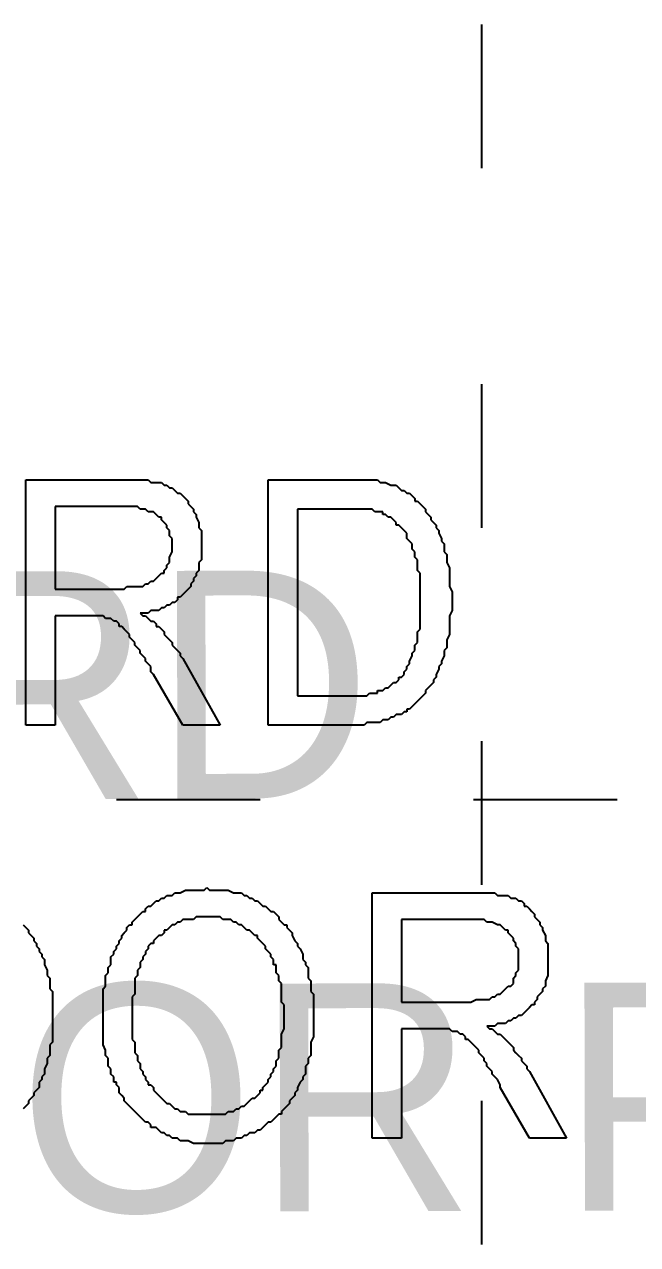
# Model space of a CAD drawing. Header units: millimetres. Extents: x 30 to 56197, y -4580 to 38782.
# Drawn here: x 28297 to 29651, y 5170 to 7865 of the extents above; entities that cross this region are included whole.
import ezdxf

# ---------------------------------------------------------------- set-up
doc = ezdxf.new("R2010")
doc.units = ezdxf.units.MM
doc.layers.add('A-ARCH-REF', color=8, linetype='CONTINUOUS')

msp = doc.modelspace()

# ---------------------------------------------------------------- linework, layer by layer
at = {"layer": 'A-ARCH-REF'}
for p, q in [((29305.9, 7865.4), (29305.9, 7547.6)), ((29305.9, 7071), (29305.9, 6753.3)), ((28299.7, 6317.8), (28299.7, 6859.2)), ((28299.7, 6859.2), (28511.6, 6859.2)), ((28511.6, 6859.2), (28523.3, 6859.2)), ((28523.3, 6859.2), (28529.2, 6859.2)), ((28529.2, 6859.2), (28541, 6859.2)), ((28541, 6859.2), (28546.9, 6859.2)), ((28546.9, 6859.2), (28552.7, 6859.2)), ((28552.7, 6859.2), (28564.5, 6859.2)), ((28564.5, 6859.2), (28570.4, 6859.2)), ((28570.4, 6859.2), (28576.3, 6853.3)), ((28576.3, 6853.3), (28582.2, 6853.3)), ((28582.2, 6853.3), (28588.1, 6853.3)), ((28588.1, 6853.3), (28593.9, 6853.3)), ((28593.9, 6853.3), (28599.8, 6853.3)), ((28599.8, 6853.3), (28605.7, 6847.4)), ((28605.7, 6847.4), (28611.6, 6847.4)), ((28611.6, 6847.4), (28617.5, 6841.5)), ((28835.2, 6317.8), (28835.2, 6859.2)), ((28835.2, 6859.2), (29000, 6859.2)), ((29000, 6859.2), (29011.7, 6859.2)), ((29011.7, 6859.2), (29017.6, 6859.2)), ((29017.6, 6859.2), (29029.4, 6859.2)), ((29029.4, 6859.2), (29035.3, 6859.2)), ((29035.3, 6859.2), (29041.1, 6859.2)), ((29041.1, 6859.2), (29052.9, 6859.2)), ((29052.9, 6859.2), (29058.8, 6859.2)), ((29058.8, 6859.2), (29064.7, 6859.2)), ((29064.7, 6859.2), (29070.6, 6859.2)), ((29070.6, 6859.2), (29076.5, 6859.2)), ((29076.5, 6859.2), (29082.3, 6853.3)), ((29082.3, 6853.3), (29088.2, 6853.3)), ((29088.2, 6853.3), (29094.1, 6853.3)), ((29094.1, 6853.3), (29105.9, 6847.4)), ((29105.9, 6847.4), (29111.8, 6847.4)), ((29111.8, 6847.4), (29117.6, 6847.4)), ((29117.6, 6847.4), (29123.5, 6841.5)), ((28617.5, 6841.5), (28623.4, 6841.5)), ((28623.4, 6841.5), (28629.2, 6835.6)), ((28629.2, 6835.6), (28635.1, 6829.7)), ((28635.1, 6829.7), (28641, 6829.7)), ((28641, 6829.7), (28646.9, 6823.9)), ((28646.9, 6823.9), (28652.8, 6818)), ((29123.5, 6841.5), (29129.4, 6835.6)), ((29129.4, 6835.6), (29135.3, 6835.6)), ((29135.3, 6835.6), (29141.2, 6829.7)), ((29141.2, 6829.7), (29147.1, 6829.7)), ((29147.1, 6829.7), (29152.9, 6823.9)), ((29152.9, 6823.9), (29158.8, 6818)), ((28517.4, 6800.3), (28364.4, 6800.3)), ((28364.4, 6800.3), (28364.4, 6617.9)), ((28523.3, 6800.3), (28517.4, 6800.3)), ((28529.2, 6800.3), (28523.3, 6800.3)), ((28541, 6800.3), (28529.2, 6800.3)), ((28546.9, 6800.3), (28541, 6800.3)), ((28552.7, 6794.4), (28546.9, 6800.3)), ((28558.6, 6794.4), (28552.7, 6794.4)), ((28564.5, 6794.4), (28558.6, 6794.4)), ((28570.4, 6788.6), (28564.5, 6794.4)), ((28652.8, 6818), (28658.7, 6812.1)), ((28658.7, 6812.1), (28658.7, 6806.2)), ((28658.7, 6806.2), (28664.5, 6800.3)), ((28664.5, 6800.3), (28670.4, 6794.4)), ((28670.4, 6794.4), (28670.4, 6788.6)), ((29000, 6794.4), (28899.9, 6794.4)), ((28899.9, 6794.4), (28899.9, 6382.5)), ((29005.8, 6794.4), (29000, 6794.4)), ((29017.6, 6794.4), (29005.8, 6794.4)), ((29023.5, 6794.4), (29017.6, 6794.4)), ((29029.4, 6794.4), (29023.5, 6794.4)), ((29041.1, 6794.4), (29029.4, 6794.4)), ((29047, 6794.4), (29041.1, 6794.4)), ((29052.9, 6794.4), (29047, 6794.4)), ((29058.8, 6794.4), (29052.9, 6794.4)), ((29064.7, 6794.4), (29058.8, 6794.4)), ((29070.6, 6788.6), (29064.7, 6794.4)), ((29158.8, 6818), (29158.8, 6812.1)), ((29158.8, 6812.1), (29164.7, 6812.1)), ((29164.7, 6812.1), (29170.6, 6806.2)), ((29170.6, 6806.2), (29176.5, 6800.3)), ((29176.5, 6800.3), (29182.4, 6794.4)), ((29182.4, 6794.4), (29182.4, 6788.6)), ((28576.3, 6788.6), (28570.4, 6788.6)), ((28582.2, 6788.6), (28576.3, 6788.6)), ((28588.1, 6782.7), (28582.2, 6788.6)), ((28593.9, 6776.8), (28588.1, 6782.7)), ((28599.8, 6776.8), (28593.9, 6776.8)), ((28599.8, 6770.9), (28599.8, 6776.8)), ((28605.7, 6765), (28599.8, 6770.9)), ((28611.6, 6759.1), (28605.7, 6765)), ((28670.4, 6788.6), (28676.3, 6782.7)), ((28676.3, 6782.7), (28676.3, 6776.8)), ((28676.3, 6776.8), (28682.2, 6765)), ((28682.2, 6765), (28682.2, 6759.1)), ((29076.5, 6788.6), (29070.6, 6788.6)), ((29082.3, 6788.6), (29076.5, 6788.6)), ((29088.2, 6788.6), (29082.3, 6788.6)), ((29088.2, 6782.7), (29088.2, 6788.6)), ((29094.1, 6782.7), (29088.2, 6782.7)), ((29100, 6776.8), (29094.1, 6782.7)), ((29105.9, 6776.8), (29100, 6776.8)), ((29111.8, 6770.9), (29105.9, 6776.8)), ((29117.6, 6765), (29111.8, 6770.9)), ((29117.6, 6759.1), (29117.6, 6765)), ((29182.4, 6788.6), (29188.3, 6782.7)), ((29188.3, 6782.7), (29194.1, 6776.8)), ((29194.1, 6776.8), (29194.1, 6770.9)), ((29194.1, 6770.9), (29200, 6765)), ((29200, 6765), (29205.9, 6759.1)), ((28611.6, 6753.3), (28611.6, 6759.1)), ((28617.5, 6747.4), (28611.6, 6753.3)), ((28617.5, 6741.5), (28617.5, 6747.4)), ((28617.5, 6735.6), (28617.5, 6741.5)), ((28682.2, 6759.1), (28682.2, 6753.3)), ((28682.2, 6753.3), (28688.1, 6747.4)), ((28688.1, 6747.4), (28688.1, 6741.5)), ((28688.1, 6741.5), (28688.1, 6729.7)), ((29123.5, 6759.1), (29117.6, 6759.1)), ((29129.4, 6753.3), (29123.5, 6759.1)), ((29135.3, 6747.4), (29129.4, 6753.3)), ((29141.2, 6741.5), (29135.3, 6747.4)), ((29141.2, 6729.7), (29141.2, 6741.5)), ((29205.9, 6759.1), (29205.9, 6753.3)), ((29205.9, 6753.3), (29211.8, 6747.4)), ((29211.8, 6747.4), (29211.8, 6741.5)), ((29211.8, 6741.5), (29217.7, 6729.7)), ((28623.4, 6729.7), (28617.5, 6735.6)), ((28623.4, 6717.9), (28623.4, 6729.7)), ((28623.4, 6712.1), (28623.4, 6717.9)), ((28623.4, 6706.2), (28623.4, 6712.1)), ((28688.1, 6729.7), (28688.1, 6723.8)), ((28688.1, 6723.8), (28688.1, 6717.9)), ((28688.1, 6717.9), (28688.1, 6712.1)), ((28688.1, 6712.1), (28688.1, 6706.2)), ((29147.1, 6723.8), (29141.2, 6729.7)), ((29152.9, 6717.9), (29147.1, 6723.8)), ((29152.9, 6712.1), (29152.9, 6717.9)), ((29152.9, 6706.2), (29152.9, 6712.1)), ((29217.7, 6729.7), (29217.7, 6723.8)), ((29217.7, 6723.8), (29223.6, 6717.9)), ((29223.6, 6717.9), (29223.6, 6712.1)), ((29223.6, 6712.1), (29223.6, 6700.3)), ((28617.5, 6688.5), (28623.4, 6700.3)), ((28617.5, 6682.6), (28617.5, 6688.5)), ((28623.4, 6700.3), (28623.4, 6706.2)), ((28688.1, 6706.2), (28688.1, 6694.4)), ((28688.1, 6694.4), (28688.1, 6688.5)), ((28688.1, 6688.5), (28688.1, 6682.6)), ((29158.8, 6700.3), (29152.9, 6706.2)), ((29158.8, 6694.4), (29158.8, 6700.3)), ((29158.8, 6688.5), (29158.8, 6694.4)), ((29164.7, 6682.6), (29158.8, 6688.5)), ((29223.6, 6700.3), (29229.4, 6694.4)), ((29229.4, 6694.4), (29229.4, 6688.5)), ((29229.4, 6688.5), (29229.4, 6682.6)), ((28605.7, 6659.1), (28611.6, 6665)), ((28605.7, 6653.2), (28605.7, 6659.1)), ((28611.6, 6670.9), (28617.5, 6676.8)), ((28611.6, 6665), (28611.6, 6670.9)), ((28617.5, 6676.8), (28617.5, 6682.6)), ((28682.2, 6659.1), (28676.3, 6653.2)), ((28688.1, 6682.6), (28682.2, 6676.8)), ((28682.2, 6676.8), (28682.2, 6665)), ((28682.2, 6665), (28682.2, 6659.1)), ((29164.7, 6676.8), (29164.7, 6682.6)), ((29164.7, 6670.9), (29164.7, 6676.8)), ((29164.7, 6659.1), (29164.7, 6670.9)), ((29170.6, 6653.2), (29164.7, 6659.1)), ((29229.4, 6682.6), (29229.4, 6676.8)), ((29229.4, 6676.8), (29235.3, 6665)), ((29235.3, 6665), (29235.3, 6659.1)), ((29235.3, 6659.1), (29235.3, 6653.2)), ((28570.4, 6629.7), (28576.3, 6635.6)), ((28576.3, 6635.6), (28582.2, 6635.6)), ((28582.2, 6635.6), (28588.1, 6641.4)), ((28588.1, 6641.4), (28593.9, 6647.3)), ((28593.9, 6647.3), (28599.8, 6653.2)), ((28599.8, 6653.2), (28605.7, 6653.2)), ((28670.4, 6635.6), (28664.5, 6629.7)), ((28676.3, 6647.3), (28670.4, 6641.4)), ((28670.4, 6641.4), (28670.4, 6635.6)), ((28676.3, 6653.2), (28676.3, 6647.3)), ((29170.6, 6647.3), (29170.6, 6653.2)), ((29170.6, 6635.6), (29170.6, 6647.3)), ((29170.6, 6629.7), (29170.6, 6635.6)), ((29235.3, 6653.2), (29235.3, 6647.3)), ((29235.3, 6647.3), (29235.3, 6635.6)), ((29235.3, 6635.6), (29235.3, 6629.7)), ((28364.4, 6617.9), (28499.8, 6617.9)), ((28499.8, 6617.9), (28511.6, 6617.9)), ((28511.6, 6617.9), (28517.4, 6617.9)), ((28517.4, 6617.9), (28523.3, 6623.8)), ((28523.3, 6623.8), (28535.1, 6623.8)), ((28535.1, 6623.8), (28541, 6623.8)), ((28541, 6623.8), (28546.9, 6623.8)), ((28546.9, 6623.8), (28552.7, 6623.8)), ((28552.7, 6623.8), (28558.6, 6623.8)), ((28558.6, 6623.8), (28564.5, 6629.7)), ((28564.5, 6629.7), (28570.4, 6629.7)), ((28646.9, 6606.1), (28641, 6600.3)), ((28652.8, 6612), (28646.9, 6606.1)), ((28658.7, 6617.9), (28652.8, 6612)), ((28664.5, 6623.8), (28658.7, 6617.9)), ((28664.5, 6629.7), (28664.5, 6623.8)), ((29170.6, 6623.8), (29170.6, 6629.7)), ((29170.6, 6612), (29170.6, 6623.8)), ((29170.6, 6606.1), (29170.6, 6612)), ((29170.6, 6594.4), (29170.6, 6606.1)), ((29235.3, 6629.7), (29235.3, 6623.8)), ((29235.3, 6623.8), (29241.2, 6612)), ((29241.2, 6612), (29241.2, 6606.1)), ((29241.2, 6606.1), (29241.2, 6600.3)), ((28599.8, 6576.7), (28593.9, 6570.8)), ((28605.7, 6576.7), (28599.8, 6576.7)), ((28611.6, 6582.6), (28605.7, 6576.7)), ((28617.5, 6582.6), (28611.6, 6582.6)), ((28623.4, 6588.5), (28617.5, 6582.6)), ((28629.2, 6588.5), (28623.4, 6588.5)), ((28635.1, 6594.4), (28629.2, 6588.5)), ((28641, 6600.3), (28635.1, 6600.3)), ((28635.1, 6600.3), (28635.1, 6594.4)), ((29170.6, 6582.6), (29170.6, 6594.4)), ((29170.6, 6576.7), (29170.6, 6582.6)), ((29170.6, 6570.8), (29170.6, 6576.7)), ((29241.2, 6600.3), (29241.2, 6594.4)), ((29241.2, 6594.4), (29241.2, 6582.6)), ((29241.2, 6582.6), (29241.2, 6576.7)), ((29241.2, 6576.7), (29241.2, 6570.8)), ((28440.9, 6559.1), (28364.4, 6559.1)), ((28364.4, 6559.1), (28364.4, 6317.8)), ((28452.7, 6559.1), (28440.9, 6559.1)), ((28458.6, 6559.1), (28452.7, 6559.1)), ((28464.5, 6559.1), (28458.6, 6559.1)), ((28470.4, 6559.1), (28464.5, 6559.1)), ((28476.2, 6553.2), (28470.4, 6559.1)), ((28482.1, 6553.2), (28476.2, 6553.2)), ((28488, 6553.2), (28482.1, 6553.2)), ((28493.9, 6547.3), (28488, 6553.2)), ((28564.5, 6565), (28552.7, 6565)), ((28552.7, 6565), (28558.6, 6559.1)), ((28558.6, 6559.1), (28564.5, 6559.1)), ((28570.4, 6565), (28564.5, 6565)), ((28564.5, 6559.1), (28570.4, 6553.2)), ((28576.3, 6570.8), (28570.4, 6565)), ((28570.4, 6553.2), (28576.3, 6547.3)), ((28582.2, 6570.8), (28576.3, 6570.8)), ((28593.9, 6570.8), (28582.2, 6570.8)), ((29170.6, 6559.1), (29170.6, 6570.8)), ((29170.6, 6553.2), (29170.6, 6559.1)), ((29170.6, 6547.3), (29170.6, 6553.2)), ((29241.2, 6570.8), (29235.3, 6559.1)), ((29235.3, 6559.1), (29235.3, 6553.2)), ((29235.3, 6553.2), (29235.3, 6547.3)), ((28499.8, 6547.3), (28493.9, 6547.3)), ((28505.7, 6541.4), (28499.8, 6547.3)), ((28505.7, 6535.5), (28505.7, 6541.4)), ((28511.6, 6535.5), (28505.7, 6535.5)), ((28517.4, 6529.6), (28511.6, 6535.5)), ((28523.3, 6523.8), (28517.4, 6529.6)), ((28529.2, 6517.9), (28523.3, 6523.8)), ((28576.3, 6547.3), (28582.2, 6547.3)), ((28582.2, 6547.3), (28588.1, 6541.4)), ((28588.1, 6541.4), (28588.1, 6535.5)), ((28588.1, 6535.5), (28593.9, 6535.5)), ((28593.9, 6535.5), (28599.8, 6529.6)), ((28599.8, 6529.6), (28605.7, 6523.8)), ((28605.7, 6523.8), (28605.7, 6517.9)), ((29164.7, 6523.8), (29170.6, 6529.6)), ((29164.7, 6517.9), (29164.7, 6523.8)), ((29170.6, 6535.5), (29170.6, 6547.3)), ((29170.6, 6529.6), (29170.6, 6535.5)), ((29235.3, 6547.3), (29235.3, 6535.5)), ((29235.3, 6535.5), (29235.3, 6529.6)), ((29235.3, 6529.6), (29235.3, 6523.8)), ((29235.3, 6523.8), (29235.3, 6517.9)), ((28529.2, 6512), (28529.2, 6517.9)), ((28535.1, 6506.1), (28529.2, 6512)), ((28541, 6500.2), (28535.1, 6506.1)), ((28541, 6494.3), (28541, 6500.2)), ((28605.7, 6517.9), (28611.6, 6512)), ((28611.6, 6512), (28617.5, 6506.1)), ((28617.5, 6506.1), (28623.4, 6500.2)), ((28623.4, 6500.2), (28623.4, 6494.3)), ((29158.8, 6494.3), (29164.7, 6500.2)), ((29164.7, 6512), (29164.7, 6517.9)), ((29164.7, 6500.2), (29164.7, 6512)), ((29235.3, 6517.9), (29229.4, 6506.1)), ((29229.4, 6506.1), (29229.4, 6500.2)), ((29229.4, 6500.2), (29229.4, 6494.3)), ((28546.9, 6488.5), (28541, 6494.3)), ((28552.7, 6482.6), (28546.9, 6488.5)), ((28552.7, 6476.7), (28552.7, 6482.6)), ((28558.6, 6470.8), (28552.7, 6476.7)), ((28564.5, 6464.9), (28558.6, 6470.8)), ((28623.4, 6494.3), (28629.2, 6488.5)), ((28629.2, 6488.5), (28635.1, 6482.6)), ((28635.1, 6482.6), (28641, 6476.7)), ((28641, 6476.7), (28641, 6470.8)), ((28641, 6470.8), (28646.9, 6464.9)), ((29147.1, 6459), (29152.9, 6470.8)), ((29152.9, 6476.7), (29158.8, 6482.6)), ((29152.9, 6470.8), (29152.9, 6476.7)), ((29158.8, 6488.5), (29158.8, 6494.3)), ((29158.8, 6482.6), (29158.8, 6488.5)), ((29223.6, 6470.8), (29217.7, 6459)), ((29229.4, 6488.5), (29223.6, 6482.6)), ((29223.6, 6482.6), (29223.6, 6476.7)), ((29223.6, 6476.7), (29223.6, 6470.8)), ((29229.4, 6494.3), (29229.4, 6488.5)), ((28564.5, 6459), (28564.5, 6464.9)), ((28570.4, 6453.2), (28564.5, 6459)), ((28576.3, 6447.3), (28570.4, 6453.2)), ((28576.3, 6435.5), (28576.3, 6447.3)), ((28646.9, 6464.9), (28729.3, 6317.8)), ((29135.3, 6435.5), (29141.2, 6441.4)), ((29141.2, 6447.3), (29147.1, 6453.2)), ((29141.2, 6441.4), (29141.2, 6447.3)), ((29147.1, 6453.2), (29147.1, 6459)), ((29211.8, 6441.4), (29205.9, 6429.6)), ((29217.7, 6453.2), (29211.8, 6447.3)), ((29211.8, 6447.3), (29211.8, 6441.4)), ((29217.7, 6459), (29217.7, 6453.2)), ((28582.2, 6429.6), (28576.3, 6435.5)), ((28646.9, 6317.8), (28582.2, 6429.6)), ((29117.6, 6412), (29123.5, 6417.8)), ((29123.5, 6417.8), (29123.5, 6423.7)), ((29123.5, 6423.7), (29129.4, 6423.7)), ((29129.4, 6423.7), (29135.3, 6429.6)), ((29135.3, 6429.6), (29135.3, 6435.5)), ((29205.9, 6423.7), (29200, 6417.8)), ((29200, 6417.8), (29200, 6412)), ((29205.9, 6429.6), (29205.9, 6423.7)), ((29052.9, 6382.5), (29058.8, 6388.4)), ((29058.8, 6388.4), (29064.7, 6388.4)), ((29064.7, 6388.4), (29070.6, 6388.4)), ((29070.6, 6388.4), (29076.5, 6388.4)), ((29076.5, 6388.4), (29076.5, 6394.3)), ((29076.5, 6394.3), (29082.3, 6394.3)), ((29082.3, 6394.3), (29088.2, 6394.3)), ((29088.2, 6394.3), (29094.1, 6400.2)), ((29094.1, 6400.2), (29100, 6400.2)), ((29100, 6400.2), (29105.9, 6406.1)), ((29105.9, 6406.1), (29111.8, 6412)), ((29111.8, 6412), (29117.6, 6412)), ((29182.4, 6388.4), (29176.5, 6382.5)), ((29188.3, 6400.2), (29182.4, 6394.3)), ((29182.4, 6394.3), (29182.4, 6388.4)), ((29194.1, 6406.1), (29188.3, 6400.2)), ((29200, 6412), (29194.1, 6406.1)), ((28899.9, 6382.5), (29005.8, 6382.5)), ((29005.8, 6382.5), (29011.7, 6382.5)), ((29011.7, 6382.5), (29023.5, 6382.5)), ((29023.5, 6382.5), (29029.4, 6382.5)), ((29029.4, 6382.5), (29035.3, 6382.5)), ((29035.3, 6382.5), (29041.1, 6382.5)), ((29041.1, 6382.5), (29052.9, 6382.5)), ((29158.8, 6364.9), (29152.9, 6359)), ((29164.7, 6370.8), (29158.8, 6364.9)), ((29170.6, 6376.7), (29164.7, 6370.8)), ((29176.5, 6382.5), (29170.6, 6376.7)), ((29105.9, 6335.5), (29100, 6329.6)), ((29111.8, 6335.5), (29105.9, 6335.5)), ((29117.6, 6341.3), (29111.8, 6335.5)), ((29129.4, 6341.3), (29117.6, 6341.3)), ((29135.3, 6347.2), (29129.4, 6341.3)), ((29141.2, 6347.2), (29135.3, 6347.2)), ((29147.1, 6353.1), (29141.2, 6353.1)), ((29141.2, 6353.1), (29141.2, 6347.2)), ((29152.9, 6359), (29147.1, 6353.1)), ((28364.4, 6317.8), (28299.7, 6317.8)), ((28729.3, 6317.8), (28646.9, 6317.8)), ((29011.7, 6317.8), (28835.2, 6317.8)), ((29017.6, 6317.8), (29011.7, 6317.8)), ((29023.5, 6317.8), (29017.6, 6317.8)), ((29029.4, 6317.8), (29023.5, 6317.8)), ((29041.1, 6317.8), (29029.4, 6317.8)), ((29047, 6317.8), (29041.1, 6317.8)), ((29052.9, 6323.7), (29047, 6317.8)), ((29058.8, 6323.7), (29052.9, 6323.7)), ((29064.7, 6323.7), (29058.8, 6323.7)), ((29070.6, 6323.7), (29064.7, 6323.7)), ((29076.5, 6323.7), (29070.6, 6323.7)), ((29082.3, 6323.7), (29076.5, 6323.7)), ((29088.2, 6329.6), (29082.3, 6323.7)), ((29094.1, 6329.6), (29088.2, 6329.6)), ((29100, 6329.6), (29094.1, 6329.6)), ((29305.9, 6282.5), (29305.9, 5964.8)), ((28499.8, 6153.1), (28817.5, 6153.1)), ((29288.3, 6153.1), (29606, 6153.1)), ((28694, 5953), (28699.9, 5958.9)), ((28699.9, 5958.9), (28705.7, 5953)), ((28582.2, 5923.6), (28588.1, 5929.4)), ((28588.1, 5929.4), (28593.9, 5929.4)), ((28593.9, 5929.4), (28599.8, 5935.3)), ((28599.8, 5935.3), (28605.7, 5935.3)), ((28605.7, 5935.3), (28611.6, 5941.2)), ((28611.6, 5941.2), (28617.5, 5941.2)), ((28617.5, 5941.2), (28623.4, 5941.2)), ((28623.4, 5941.2), (28629.2, 5947.1)), ((28629.2, 5947.1), (28635.1, 5947.1)), ((28635.1, 5947.1), (28641, 5947.1)), ((28641, 5947.1), (28652.8, 5953)), ((28652.8, 5953), (28658.7, 5953)), ((28658.7, 5953), (28664.5, 5953)), ((28664.5, 5953), (28670.4, 5953)), ((28670.4, 5953), (28676.3, 5953)), ((28676.3, 5953), (28682.2, 5953)), ((28682.2, 5953), (28694, 5953)), ((28705.7, 5953), (28717.5, 5953)), ((28717.5, 5953), (28723.4, 5953)), ((28723.4, 5953), (28729.3, 5953)), ((28729.3, 5953), (28735.2, 5953)), ((28735.2, 5953), (28741, 5953)), ((28741, 5953), (28746.9, 5953)), ((28746.9, 5953), (28758.7, 5947.1)), ((28758.7, 5947.1), (28764.6, 5947.1)), ((28764.6, 5947.1), (28770.5, 5947.1)), ((28770.5, 5947.1), (28776.3, 5947.1)), ((28776.3, 5947.1), (28782.2, 5941.2)), ((28782.2, 5941.2), (28788.1, 5941.2)), ((28788.1, 5941.2), (28794, 5935.3)), ((28794, 5935.3), (28799.9, 5935.3)), ((28799.9, 5935.3), (28805.8, 5929.4)), ((28805.8, 5929.4), (28811.7, 5929.4)), ((28811.7, 5929.4), (28817.5, 5923.6)), ((29064.7, 5405.7), (29064.7, 5947.1)), ((29064.7, 5947.1), (29282.4, 5947.1)), ((29282.4, 5947.1), (29288.3, 5947.1)), ((29288.3, 5947.1), (29300.1, 5947.1)), ((29300.1, 5947.1), (29305.9, 5947.1)), ((29305.9, 5947.1), (29311.8, 5947.1)), ((29311.8, 5947.1), (29317.7, 5947.1)), ((29317.7, 5947.1), (29329.5, 5947.1)), ((29329.5, 5947.1), (29335.4, 5947.1)), ((29335.4, 5947.1), (29341.2, 5941.2)), ((29341.2, 5941.2), (29347.1, 5941.2)), ((29347.1, 5941.2), (29353, 5941.2)), ((29353, 5941.2), (29358.9, 5941.2)), ((29358.9, 5941.2), (29364.8, 5941.2)), ((29364.8, 5941.2), (29370.7, 5935.3)), ((29370.7, 5935.3), (29376.6, 5935.3)), ((29376.6, 5935.3), (29382.4, 5935.3)), ((29382.4, 5935.3), (29388.3, 5929.4)), ((29388.3, 5929.4), (29394.2, 5929.4)), ((29394.2, 5929.4), (29400.1, 5923.6)), ((28552.7, 5900), (28558.6, 5905.9)), ((28558.6, 5905.9), (28564.5, 5905.9)), ((28564.5, 5911.8), (28570.4, 5917.7)), ((28564.5, 5905.9), (28564.5, 5911.8)), ((28570.4, 5917.7), (28576.3, 5917.7)), ((28576.3, 5917.7), (28582.2, 5923.6)), ((28817.5, 5923.6), (28823.4, 5917.7)), ((28823.4, 5917.7), (28829.3, 5917.7)), ((28829.3, 5917.7), (28835.2, 5911.8)), ((28835.2, 5911.8), (28841.1, 5905.9)), ((28841.1, 5905.9), (28847, 5905.9)), ((28847, 5905.9), (28852.8, 5900)), ((29400.1, 5923.6), (29400.1, 5917.7)), ((29400.1, 5917.7), (29406, 5917.7)), ((29406, 5917.7), (29411.9, 5911.8)), ((29411.9, 5911.8), (29417.7, 5905.9)), ((29417.7, 5905.9), (29423.6, 5900)), ((28293.8, 5876.5), (28299.7, 5870.6)), ((28523.3, 5870.6), (28529.2, 5876.5)), ((28529.2, 5876.5), (28535.1, 5876.5)), ((28535.1, 5882.4), (28541, 5888.3)), ((28535.1, 5876.5), (28535.1, 5882.4)), ((28541, 5888.3), (28546.9, 5894.1)), ((28546.9, 5894.1), (28552.7, 5900)), ((28623.4, 5876.5), (28617.5, 5870.6)), ((28629.2, 5876.5), (28623.4, 5876.5)), ((28635.1, 5882.4), (28629.2, 5876.5)), ((28641, 5882.4), (28635.1, 5882.4)), ((28646.9, 5888.3), (28641, 5882.4)), ((28652.8, 5888.3), (28646.9, 5888.3)), ((28664.5, 5888.3), (28652.8, 5888.3)), ((28670.4, 5888.3), (28664.5, 5888.3)), ((28676.3, 5894.1), (28670.4, 5888.3)), ((28682.2, 5894.1), (28676.3, 5894.1)), ((28688.1, 5894.1), (28682.2, 5894.1)), ((28694, 5894.1), (28688.1, 5894.1)), ((28699.9, 5894.1), (28694, 5894.1)), ((28705.7, 5894.1), (28699.9, 5894.1)), ((28711.6, 5894.1), (28705.7, 5894.1)), ((28723.4, 5894.1), (28711.6, 5894.1)), ((28729.3, 5894.1), (28723.4, 5894.1)), ((28735.2, 5888.3), (28729.3, 5894.1)), ((28741, 5888.3), (28735.2, 5888.3)), ((28746.9, 5888.3), (28741, 5888.3)), ((28752.8, 5888.3), (28746.9, 5888.3)), ((28758.7, 5882.4), (28752.8, 5888.3)), ((28764.6, 5882.4), (28758.7, 5882.4)), ((28770.5, 5876.5), (28764.6, 5882.4)), ((28776.3, 5876.5), (28770.5, 5876.5)), ((28782.2, 5870.6), (28776.3, 5876.5)), ((28852.8, 5900), (28858.7, 5894.1)), ((28858.7, 5894.1), (28858.7, 5888.3)), ((28858.7, 5888.3), (28864.6, 5882.4)), ((28864.6, 5882.4), (28870.5, 5876.5)), ((28870.5, 5876.5), (28876.4, 5876.5)), ((28876.4, 5876.5), (28876.4, 5870.6)), ((29282.4, 5888.3), (29129.4, 5888.3)), ((29129.4, 5888.3), (29129.4, 5705.8)), ((29288.3, 5888.3), (29282.4, 5888.3)), ((29300.1, 5888.3), (29288.3, 5888.3)), ((29305.9, 5888.3), (29300.1, 5888.3)), ((29311.8, 5888.3), (29305.9, 5888.3)), ((29317.7, 5882.4), (29311.8, 5888.3)), ((29323.6, 5882.4), (29317.7, 5882.4)), ((29329.5, 5882.4), (29323.6, 5882.4)), ((29341.2, 5876.5), (29329.5, 5882.4)), ((29347.1, 5876.5), (29341.2, 5876.5)), ((29353, 5870.6), (29347.1, 5876.5)), ((29423.6, 5900), (29423.6, 5894.1)), ((29423.6, 5894.1), (29429.5, 5888.3)), ((29429.5, 5888.3), (29435.4, 5882.4)), ((29435.4, 5882.4), (29435.4, 5876.5)), ((29435.4, 5876.5), (29441.3, 5870.6)), ((28299.7, 5870.6), (28305.6, 5864.7)), ((28305.6, 5864.7), (28305.6, 5858.8)), ((28305.6, 5858.8), (28311.5, 5853)), ((28311.5, 5853), (28317.4, 5847.1)), ((28511.6, 5853), (28517.4, 5858.8)), ((28511.6, 5847.1), (28511.6, 5853)), ((28517.4, 5858.8), (28523.3, 5864.7)), ((28523.3, 5864.7), (28523.3, 5870.6)), ((28593.9, 5853), (28588.1, 5847.1)), ((28599.8, 5853), (28593.9, 5853)), ((28605.7, 5858.8), (28599.8, 5853)), ((28611.6, 5864.7), (28605.7, 5864.7)), ((28605.7, 5864.7), (28605.7, 5858.8)), ((28617.5, 5870.6), (28611.6, 5864.7)), ((28788.1, 5864.7), (28782.2, 5870.6)), ((28794, 5864.7), (28788.1, 5864.7)), ((28799.9, 5858.8), (28794, 5864.7)), ((28805.8, 5853), (28799.9, 5858.8)), ((28811.7, 5853), (28805.8, 5853)), ((28811.7, 5847.1), (28811.7, 5853)), ((28876.4, 5870.6), (28882.3, 5864.7)), ((28882.3, 5864.7), (28888.2, 5858.8)), ((28888.2, 5858.8), (28888.2, 5853)), ((28888.2, 5853), (28894, 5841.2)), ((29358.9, 5864.7), (29353, 5870.6)), ((29364.8, 5864.7), (29358.9, 5864.7)), ((29364.8, 5858.8), (29364.8, 5864.7)), ((29370.7, 5852.9), (29364.8, 5858.8)), ((29376.6, 5847.1), (29370.7, 5852.9)), ((29441.3, 5870.6), (29441.3, 5864.7)), ((29441.3, 5864.7), (29447.2, 5852.9)), ((29447.2, 5852.9), (29447.2, 5847.1)), ((28317.4, 5847.1), (28317.4, 5841.2)), ((28317.4, 5841.2), (28323.3, 5835.3)), ((28323.3, 5835.3), (28323.3, 5829.4)), ((28323.3, 5829.4), (28329.1, 5823.5)), ((28329.1, 5823.5), (28329.1, 5817.6)), ((28493.9, 5817.6), (28499.8, 5823.5)), ((28499.8, 5829.4), (28505.7, 5835.3)), ((28499.8, 5823.5), (28499.8, 5829.4)), ((28505.7, 5841.2), (28511.6, 5847.1)), ((28505.7, 5835.3), (28505.7, 5841.2)), ((28570.4, 5823.5), (28564.5, 5817.6)), ((28576.3, 5835.3), (28570.4, 5829.4)), ((28570.4, 5829.4), (28570.4, 5823.5)), ((28582.2, 5835.3), (28576.3, 5835.3)), ((28588.1, 5847.1), (28582.2, 5841.2)), ((28582.2, 5841.2), (28582.2, 5835.3)), ((28817.5, 5841.2), (28811.7, 5847.1)), ((28823.4, 5835.3), (28817.5, 5841.2)), ((28829.3, 5829.4), (28823.4, 5835.3)), ((28829.3, 5823.5), (28829.3, 5829.4)), ((28835.2, 5817.6), (28829.3, 5823.5)), ((28894, 5841.2), (28899.9, 5835.3)), ((28899.9, 5835.3), (28899.9, 5829.4)), ((28899.9, 5829.4), (28905.8, 5823.5)), ((28905.8, 5823.5), (28911.7, 5811.8)), ((29376.6, 5841.2), (29376.6, 5847.1)), ((29382.4, 5835.3), (29376.6, 5841.2)), ((29382.4, 5829.4), (29382.4, 5835.3)), ((29388.3, 5823.5), (29382.4, 5829.4)), ((29388.3, 5817.6), (29388.3, 5823.5)), ((29447.2, 5847.1), (29447.2, 5841.2)), ((29447.2, 5841.2), (29453, 5835.3)), ((29453, 5835.3), (29453, 5829.4)), ((29453, 5829.4), (29453, 5817.6)), ((28329.1, 5817.6), (28335, 5811.8)), ((28335, 5811.8), (28335, 5805.9)), ((28335, 5805.9), (28340.9, 5800)), ((28340.9, 5800), (28340.9, 5794.1)), ((28488, 5805.9), (28493.9, 5811.8)), ((28488, 5800), (28488, 5805.9)), ((28488, 5788.2), (28488, 5800)), ((28493.9, 5811.8), (28493.9, 5817.6)), ((28558.6, 5800), (28552.7, 5794.1)), ((28564.5, 5811.8), (28558.6, 5805.9)), ((28558.6, 5805.9), (28558.6, 5800)), ((28564.5, 5817.6), (28564.5, 5811.8)), ((28841.1, 5811.8), (28835.2, 5817.6)), ((28841.1, 5805.9), (28841.1, 5811.8)), ((28847, 5800), (28841.1, 5805.9)), ((28847, 5788.2), (28847, 5800)), ((28911.7, 5811.8), (28911.7, 5805.9)), ((28911.7, 5805.9), (28911.7, 5800)), ((28911.7, 5800), (28917.6, 5794.1)), ((29388.3, 5805.9), (29388.3, 5817.6)), ((29388.3, 5800), (29388.3, 5805.9)), ((29388.3, 5794.1), (29388.3, 5800)), ((29453, 5817.6), (29453, 5811.8)), ((29453, 5811.8), (29453, 5805.9)), ((29453, 5805.9), (29453, 5800)), ((29453, 5800), (29453, 5794.1)), ((28340.9, 5794.1), (28340.9, 5788.2)), ((28340.9, 5788.2), (28346.8, 5776.5)), ((28346.8, 5776.5), (28346.8, 5770.6)), ((28346.8, 5770.6), (28346.8, 5764.7)), ((28476.2, 5764.7), (28482.1, 5770.6)), ((28482.1, 5782.3), (28488, 5788.2)), ((28482.1, 5776.5), (28482.1, 5782.3)), ((28482.1, 5770.6), (28482.1, 5776.5)), ((28552.7, 5782.3), (28546.9, 5776.5)), ((28546.9, 5776.5), (28546.9, 5770.6)), ((28546.9, 5770.6), (28546.9, 5764.7)), ((28552.7, 5794.1), (28552.7, 5788.2)), ((28552.7, 5788.2), (28552.7, 5782.3)), ((28852.8, 5788.2), (28847, 5788.2)), ((28852.8, 5776.5), (28852.8, 5788.2)), ((28852.8, 5770.6), (28852.8, 5776.5)), ((28858.7, 5764.7), (28852.8, 5770.6)), ((28917.6, 5794.1), (28917.6, 5788.2)), ((28917.6, 5788.2), (28923.5, 5782.3)), ((28923.5, 5782.3), (28923.5, 5776.5)), ((28923.5, 5776.5), (28923.5, 5764.7)), ((29382.4, 5770.6), (29388.3, 5776.5)), ((29382.4, 5764.7), (29382.4, 5770.6)), ((29388.3, 5788.2), (29388.3, 5794.1)), ((29388.3, 5776.5), (29388.3, 5788.2)), ((29453, 5794.1), (29453, 5782.3)), ((29453, 5782.3), (29453, 5776.5)), ((29453, 5776.5), (29453, 5770.6)), ((29453, 5770.6), (29453, 5764.7)), ((28346.8, 5764.7), (28352.7, 5758.8)), ((28352.7, 5758.8), (28352.7, 5752.9)), ((28352.7, 5752.9), (28352.7, 5741.1)), ((28352.7, 5741.1), (28352.7, 5735.3)), ((28470.4, 5735.3), (28476.2, 5741.1)), ((28476.2, 5752.9), (28476.2, 5764.7)), ((28476.2, 5747), (28476.2, 5752.9)), ((28476.2, 5741.1), (28476.2, 5747)), ((28546.9, 5764.7), (28541, 5758.8)), ((28541, 5758.8), (28541, 5747)), ((28541, 5747), (28541, 5741.1)), ((28541, 5741.1), (28541, 5735.3)), ((28858.7, 5758.8), (28858.7, 5764.7)), ((28858.7, 5752.9), (28858.7, 5758.8)), ((28864.6, 5747), (28858.7, 5752.9)), ((28864.6, 5735.3), (28864.6, 5747)), ((28923.5, 5764.7), (28923.5, 5758.8)), ((28923.5, 5758.8), (28929.3, 5752.9)), ((28929.3, 5752.9), (28929.3, 5747)), ((28929.3, 5747), (28929.3, 5735.3)), ((29358.9, 5735.3), (29364.8, 5741.1)), ((29364.8, 5741.1), (29370.7, 5741.1)), ((29370.7, 5741.1), (29376.6, 5747)), ((29376.6, 5758.8), (29382.4, 5764.7)), ((29376.6, 5752.9), (29376.6, 5758.8)), ((29376.6, 5747), (29376.6, 5752.9)), ((29447.2, 5741.1), (29441.3, 5735.3)), ((29453, 5764.7), (29447.2, 5752.9)), ((29447.2, 5752.9), (29447.2, 5747)), ((29447.2, 5747), (29447.2, 5741.1)), ((28352.7, 5735.3), (28358.6, 5729.4)), ((28358.6, 5729.4), (28358.6, 5723.5)), ((28358.6, 5723.5), (28358.6, 5711.7)), ((28470.4, 5723.5), (28470.4, 5735.3)), ((28470.4, 5717.6), (28470.4, 5723.5)), ((28470.4, 5711.7), (28470.4, 5717.6)), ((28541, 5723.5), (28535.1, 5717.6)), ((28535.1, 5717.6), (28535.1, 5705.8)), ((28541, 5735.3), (28541, 5723.5)), ((28864.6, 5729.4), (28864.6, 5735.3)), ((28864.6, 5723.5), (28864.6, 5729.4)), ((28864.6, 5717.6), (28864.6, 5723.5)), ((28864.6, 5705.8), (28864.6, 5717.6)), ((28929.3, 5735.3), (28929.3, 5729.4)), ((28929.3, 5729.4), (28935.2, 5723.5)), ((28935.2, 5723.5), (28935.2, 5717.6)), ((28935.2, 5717.6), (28935.2, 5705.8)), ((29323.6, 5711.7), (29329.5, 5717.6)), ((29329.5, 5717.6), (29335.4, 5717.6)), ((29335.4, 5717.6), (29341.2, 5723.5)), ((29341.2, 5723.5), (29347.1, 5723.5)), ((29347.1, 5723.5), (29353, 5729.4)), ((29353, 5729.4), (29358.9, 5735.3)), ((29435.4, 5723.5), (29429.5, 5717.6)), ((29429.5, 5717.6), (29429.5, 5711.7)), ((29441.3, 5729.4), (29435.4, 5723.5)), ((29441.3, 5735.3), (29441.3, 5729.4)), ((28358.6, 5711.7), (28358.6, 5705.8)), ((28358.6, 5705.8), (28358.6, 5700)), ((28358.6, 5700), (28358.6, 5688.2)), ((28358.6, 5688.2), (28358.6, 5682.3)), ((28470.4, 5700), (28470.4, 5711.7)), ((28470.4, 5694.1), (28470.4, 5700)), ((28470.4, 5682.3), (28470.4, 5694.1)), ((28535.1, 5705.8), (28535.1, 5700)), ((28535.1, 5700), (28535.1, 5688.2)), ((28535.1, 5688.2), (28535.1, 5682.3)), ((28870.5, 5700), (28864.6, 5705.8)), ((28870.5, 5694.1), (28870.5, 5700)), ((28870.5, 5682.3), (28870.5, 5694.1)), ((28935.2, 5705.8), (28935.2, 5700)), ((28935.2, 5700), (28935.2, 5694.1)), ((28935.2, 5694.1), (28935.2, 5682.3)), ((29129.4, 5705.8), (29270.6, 5705.8)), ((29270.6, 5705.8), (29276.5, 5705.8)), ((29276.5, 5705.8), (29282.4, 5705.8)), ((29282.4, 5705.8), (29294.2, 5711.7)), ((29294.2, 5711.7), (29300.1, 5711.7)), ((29300.1, 5711.7), (29305.9, 5711.7)), ((29305.9, 5711.7), (29311.8, 5711.7)), ((29311.8, 5711.7), (29317.7, 5711.7)), ((29317.7, 5711.7), (29323.6, 5711.7)), ((29406, 5688.2), (29400.1, 5682.3)), ((29411.9, 5694.1), (29406, 5688.2)), ((29417.7, 5700), (29411.9, 5694.1)), ((29423.6, 5700), (29417.7, 5700)), ((29429.5, 5711.7), (29423.6, 5705.8)), ((29423.6, 5705.8), (29423.6, 5700)), ((28358.6, 5682.3), (28358.6, 5676.4)), ((28358.6, 5676.4), (28358.6, 5670.5)), ((28358.6, 5670.5), (28358.6, 5664.7)), ((28358.6, 5664.7), (28358.6, 5658.8)), ((28470.4, 5676.4), (28470.4, 5682.3)), ((28470.4, 5664.7), (28470.4, 5676.4)), ((28470.4, 5652.9), (28470.4, 5664.7)), ((28535.1, 5682.3), (28535.1, 5670.5)), ((28535.1, 5670.5), (28535.1, 5664.7)), ((28535.1, 5664.7), (28535.1, 5658.8)), ((28870.5, 5676.4), (28870.5, 5682.3)), ((28870.5, 5670.5), (28870.5, 5676.4)), ((28870.5, 5658.8), (28870.5, 5670.5)), ((28935.2, 5682.3), (28935.2, 5676.4)), ((28935.2, 5676.4), (28935.2, 5664.7)), ((28935.2, 5664.7), (28935.2, 5658.8)), ((29364.8, 5664.7), (29358.9, 5658.8)), ((29370.7, 5664.7), (29364.8, 5664.7)), ((29376.6, 5670.5), (29370.7, 5664.7)), ((29382.4, 5670.5), (29376.6, 5670.5)), ((29388.3, 5676.4), (29382.4, 5670.5)), ((29394.2, 5676.4), (29388.3, 5676.4)), ((29400.1, 5682.3), (29394.2, 5676.4)), ((28358.6, 5658.8), (28358.6, 5647)), ((28358.6, 5647), (28358.6, 5641.1)), ((28358.6, 5641.1), (28358.6, 5635.2)), ((28358.6, 5635.2), (28358.6, 5629.3)), ((28470.4, 5647), (28470.4, 5652.9)), ((28470.4, 5641.1), (28470.4, 5647)), ((28470.4, 5629.3), (28470.4, 5641.1)), ((28535.1, 5658.8), (28535.1, 5647)), ((28535.1, 5647), (28535.1, 5641.1)), ((28535.1, 5641.1), (28535.1, 5635.2)), ((28535.1, 5635.2), (28535.1, 5623.5)), ((28864.6, 5635.2), (28870.5, 5647)), ((28864.6, 5629.3), (28864.6, 5635.2)), ((28870.5, 5652.9), (28870.5, 5658.8)), ((28870.5, 5647), (28870.5, 5652.9)), ((28935.2, 5658.8), (28935.2, 5652.9)), ((28935.2, 5652.9), (28935.2, 5641.1)), ((28935.2, 5641.1), (28935.2, 5635.2)), ((28935.2, 5635.2), (28935.2, 5629.3)), ((29205.9, 5647), (29129.4, 5647)), ((29129.4, 5647), (29129.4, 5405.7)), ((29217.7, 5647), (29205.9, 5647)), ((29223.6, 5647), (29217.7, 5647)), ((29229.4, 5647), (29223.6, 5647)), ((29235.3, 5647), (29229.4, 5647)), ((29241.2, 5641.1), (29235.3, 5647)), ((29247.1, 5641.1), (29241.2, 5641.1)), ((29253, 5641.1), (29247.1, 5641.1)), ((29258.9, 5635.2), (29253, 5641.1)), ((29264.8, 5635.2), (29258.9, 5635.2)), ((29270.6, 5629.3), (29264.8, 5635.2)), ((29329.5, 5652.9), (29317.7, 5652.9)), ((29317.7, 5652.9), (29323.6, 5647)), ((29323.6, 5647), (29329.5, 5647)), ((29335.4, 5652.9), (29329.5, 5652.9)), ((29329.5, 5647), (29335.4, 5641.1)), ((29341.2, 5658.8), (29335.4, 5652.9)), ((29335.4, 5641.1), (29341.2, 5635.2)), ((29353, 5658.8), (29341.2, 5658.8)), ((29341.2, 5635.2), (29347.1, 5635.2)), ((29347.1, 5635.2), (29353, 5629.3)), ((29358.9, 5658.8), (29353, 5658.8)), ((28358.6, 5617.6), (28352.7, 5611.7)), ((28352.7, 5611.7), (28352.7, 5605.8)), ((28352.7, 5605.8), (28352.7, 5594)), ((28358.6, 5629.3), (28358.6, 5617.6)), ((28470.4, 5623.5), (28470.4, 5629.3)), ((28470.4, 5617.6), (28470.4, 5623.5)), ((28470.4, 5611.7), (28470.4, 5617.6)), ((28476.2, 5599.9), (28470.4, 5611.7)), ((28535.1, 5623.5), (28541, 5617.6)), ((28541, 5617.6), (28541, 5611.7)), ((28541, 5611.7), (28541, 5599.9)), ((28858.7, 5599.9), (28864.6, 5605.8)), ((28864.6, 5617.6), (28864.6, 5629.3)), ((28864.6, 5611.7), (28864.6, 5617.6)), ((28864.6, 5605.8), (28864.6, 5611.7)), ((28935.2, 5629.3), (28929.3, 5617.6)), ((28929.3, 5617.6), (28929.3, 5611.7)), ((28929.3, 5611.7), (28929.3, 5605.8)), ((28929.3, 5605.8), (28929.3, 5599.9)), ((29270.6, 5623.5), (29270.6, 5629.3)), ((29276.5, 5623.5), (29270.6, 5623.5)), ((29282.4, 5617.6), (29276.5, 5623.5)), ((29288.3, 5611.7), (29282.4, 5617.6)), ((29294.2, 5605.8), (29288.3, 5611.7)), ((29300.1, 5599.9), (29294.2, 5605.8)), ((29353, 5629.3), (29358.9, 5623.5)), ((29358.9, 5623.5), (29364.8, 5617.6)), ((29364.8, 5617.6), (29370.7, 5611.7)), ((29370.7, 5611.7), (29376.6, 5605.8)), ((29376.6, 5605.8), (29376.6, 5599.9)), ((28352.7, 5588.2), (28346.8, 5582.3)), ((28346.8, 5582.3), (28346.8, 5576.4)), ((28352.7, 5594), (28352.7, 5588.2)), ((28476.2, 5594), (28476.2, 5599.9)), ((28476.2, 5588.2), (28476.2, 5594)), ((28482.1, 5582.3), (28476.2, 5588.2)), ((28482.1, 5576.4), (28482.1, 5582.3)), ((28541, 5599.9), (28541, 5594)), ((28541, 5594), (28546.9, 5588.2)), ((28546.9, 5588.2), (28546.9, 5582.3)), ((28546.9, 5582.3), (28546.9, 5576.4)), ((28852.8, 5576.4), (28858.7, 5582.3)), ((28858.7, 5588.2), (28858.7, 5599.9)), ((28858.7, 5582.3), (28858.7, 5588.2)), ((28929.3, 5588.2), (28923.5, 5582.3)), ((28923.5, 5582.3), (28923.5, 5576.4)), ((28929.3, 5599.9), (28929.3, 5588.2)), ((29300.1, 5594), (29300.1, 5599.9)), ((29305.9, 5588.2), (29300.1, 5594)), ((29311.8, 5582.3), (29305.9, 5588.2)), ((29311.8, 5576.4), (29311.8, 5582.3)), ((29376.6, 5599.9), (29382.4, 5594)), ((29382.4, 5594), (29388.3, 5588.2)), ((29388.3, 5588.2), (29394.2, 5582.3)), ((29394.2, 5582.3), (29394.2, 5576.4)), ((28346.8, 5570.5), (28340.9, 5558.7)), ((28340.9, 5558.7), (28340.9, 5552.8)), ((28340.9, 5552.8), (28340.9, 5547)), ((28346.8, 5576.4), (28346.8, 5570.5)), ((28482.1, 5564.6), (28482.1, 5576.4)), ((28488, 5558.7), (28482.1, 5564.6)), ((28488, 5552.8), (28488, 5558.7)), ((28488, 5547), (28488, 5552.8)), ((28546.9, 5576.4), (28552.7, 5570.5)), ((28552.7, 5570.5), (28552.7, 5558.7)), ((28552.7, 5558.7), (28558.6, 5552.8)), ((28558.6, 5552.8), (28558.6, 5547)), ((28841.1, 5547), (28847, 5552.8)), ((28847, 5558.7), (28852.8, 5564.6)), ((28847, 5552.8), (28847, 5558.7)), ((28852.8, 5570.5), (28852.8, 5576.4)), ((28852.8, 5564.6), (28852.8, 5570.5)), ((28923.5, 5570.5), (28917.6, 5564.6)), ((28917.6, 5564.6), (28917.6, 5558.7)), ((28917.6, 5558.7), (28917.6, 5547)), ((28923.5, 5576.4), (28923.5, 5570.5)), ((29317.7, 5570.5), (29311.8, 5576.4)), ((29317.7, 5564.6), (29317.7, 5570.5)), ((29323.6, 5558.7), (29317.7, 5564.6)), ((29329.5, 5552.8), (29323.6, 5558.7)), ((29329.5, 5547), (29329.5, 5552.8)), ((29394.2, 5576.4), (29400.1, 5570.5)), ((29400.1, 5570.5), (29406, 5564.6)), ((29406, 5564.6), (29406, 5558.7)), ((29406, 5558.7), (29411.9, 5552.8)), ((29411.9, 5552.8), (29494.2, 5405.7)), ((28335, 5535.2), (28329.1, 5529.3)), ((28329.1, 5529.3), (28329.1, 5523.4)), ((28340.9, 5547), (28335, 5541.1)), ((28335, 5541.1), (28335, 5535.2)), ((28493.9, 5541.1), (28488, 5547)), ((28493.9, 5529.3), (28493.9, 5541.1)), ((28499.8, 5529.3), (28493.9, 5529.3)), ((28499.8, 5523.4), (28499.8, 5529.3)), ((28558.6, 5547), (28564.5, 5541.1)), ((28564.5, 5541.1), (28564.5, 5535.2)), ((28564.5, 5535.2), (28570.4, 5529.3)), ((28570.4, 5529.3), (28570.4, 5523.4)), ((28829.3, 5523.4), (28835.2, 5529.3)), ((28835.2, 5535.2), (28841.1, 5541.1)), ((28835.2, 5529.3), (28835.2, 5535.2)), ((28841.1, 5541.1), (28841.1, 5547)), ((28905.8, 5529.3), (28899.9, 5517.5)), ((28911.7, 5535.2), (28905.8, 5529.3)), ((28917.6, 5547), (28911.7, 5541.1)), ((28911.7, 5541.1), (28911.7, 5535.2)), ((29335.4, 5541.1), (29329.5, 5547)), ((29341.2, 5535.2), (29335.4, 5541.1)), ((29347.1, 5523.4), (29341.2, 5535.2)), ((28317.4, 5499.9), (28311.5, 5494)), ((28323.3, 5511.7), (28317.4, 5505.8)), ((28317.4, 5505.8), (28317.4, 5499.9)), ((28329.1, 5517.5), (28323.3, 5511.7)), ((28329.1, 5523.4), (28329.1, 5517.5)), ((28505.7, 5517.5), (28499.8, 5523.4)), ((28505.7, 5505.8), (28505.7, 5517.5)), ((28511.6, 5499.9), (28505.7, 5505.8)), ((28517.4, 5494), (28511.6, 5499.9)), ((28570.4, 5523.4), (28576.3, 5523.4)), ((28576.3, 5523.4), (28582.2, 5517.5)), ((28582.2, 5517.5), (28582.2, 5511.7)), ((28582.2, 5511.7), (28588.1, 5505.8)), ((28588.1, 5505.8), (28593.9, 5499.9)), ((28593.9, 5499.9), (28599.8, 5494)), ((28805.8, 5494), (28811.7, 5499.9)), ((28811.7, 5499.9), (28817.5, 5505.8)), ((28817.5, 5505.8), (28817.5, 5511.7)), ((28817.5, 5511.7), (28823.4, 5511.7)), ((28823.4, 5517.5), (28829.3, 5523.4)), ((28823.4, 5511.7), (28823.4, 5517.5)), ((28894, 5499.9), (28888.2, 5494)), ((28899.9, 5511.7), (28894, 5505.8)), ((28894, 5505.8), (28894, 5499.9)), ((28899.9, 5517.5), (28899.9, 5511.7)), ((29347.1, 5517.5), (29347.1, 5523.4)), ((29411.9, 5405.7), (29347.1, 5517.5)), ((28299.7, 5476.4), (28293.8, 5470.5)), ((28305.6, 5482.2), (28299.7, 5476.4)), ((28311.5, 5494), (28305.6, 5488.1)), ((28305.6, 5488.1), (28305.6, 5482.2)), ((28517.4, 5488.1), (28517.4, 5494)), ((28523.3, 5482.2), (28517.4, 5488.1)), ((28529.2, 5476.4), (28523.3, 5482.2)), ((28535.1, 5470.5), (28529.2, 5476.4)), ((28599.8, 5494), (28605.7, 5488.1)), ((28605.7, 5488.1), (28611.6, 5482.2)), ((28611.6, 5482.2), (28617.5, 5482.2)), ((28617.5, 5482.2), (28623.4, 5476.4)), ((28623.4, 5476.4), (28629.2, 5470.5)), ((28770.5, 5470.5), (28776.3, 5476.4)), ((28776.3, 5476.4), (28782.2, 5476.4)), ((28782.2, 5476.4), (28788.1, 5482.2)), ((28788.1, 5482.2), (28794, 5488.1)), ((28794, 5488.1), (28799.9, 5494)), ((28799.9, 5494), (28805.8, 5494)), ((28876.4, 5476.4), (28870.5, 5470.5)), ((28882.3, 5482.2), (28876.4, 5476.4)), ((28888.2, 5494), (28882.3, 5488.1)), ((28882.3, 5488.1), (28882.3, 5482.2)), ((29305.9, 5488.1), (29305.9, 5170.4)), ((28541, 5464.6), (28535.1, 5470.5)), ((28546.9, 5458.7), (28541, 5464.6)), ((28552.7, 5452.8), (28546.9, 5458.7)), ((28558.6, 5446.9), (28552.7, 5452.8)), ((28564.5, 5441), (28558.6, 5446.9)), ((28629.2, 5470.5), (28635.1, 5470.5)), ((28635.1, 5470.5), (28641, 5464.6)), ((28641, 5464.6), (28646.9, 5464.6)), ((28646.9, 5464.6), (28652.8, 5464.6)), ((28652.8, 5464.6), (28658.7, 5458.7)), ((28658.7, 5458.7), (28664.5, 5458.7)), ((28664.5, 5458.7), (28670.4, 5458.7)), ((28670.4, 5458.7), (28682.2, 5458.7)), ((28682.2, 5458.7), (28688.1, 5458.7)), ((28688.1, 5458.7), (28694, 5458.7)), ((28694, 5458.7), (28699.9, 5458.7)), ((28699.9, 5458.7), (28711.6, 5458.7)), ((28711.6, 5458.7), (28717.5, 5458.7)), ((28717.5, 5458.7), (28723.4, 5458.7)), ((28723.4, 5458.7), (28729.3, 5458.7)), ((28729.3, 5458.7), (28735.2, 5458.7)), ((28735.2, 5458.7), (28741, 5458.7)), ((28741, 5458.7), (28746.9, 5464.6)), ((28746.9, 5464.6), (28752.8, 5464.6)), ((28752.8, 5464.6), (28758.7, 5464.6)), ((28758.7, 5464.6), (28764.6, 5470.5)), ((28764.6, 5470.5), (28770.5, 5470.5)), ((28847, 5446.9), (28841.1, 5441)), ((28852.8, 5452.8), (28847, 5446.9)), ((28858.7, 5458.7), (28852.8, 5452.8)), ((28864.6, 5458.7), (28858.7, 5458.7)), ((28870.5, 5470.5), (28864.6, 5464.6)), ((28864.6, 5464.6), (28864.6, 5458.7)), ((28570.4, 5441), (28564.5, 5441)), ((28576.3, 5435.2), (28570.4, 5441)), ((28576.3, 5429.3), (28576.3, 5435.2)), ((28582.2, 5429.3), (28576.3, 5429.3)), ((28588.1, 5429.3), (28582.2, 5429.3)), ((28593.9, 5423.4), (28588.1, 5429.3)), ((28599.8, 5417.5), (28593.9, 5423.4)), ((28605.7, 5417.5), (28599.8, 5417.5)), ((28611.6, 5411.6), (28605.7, 5417.5)), ((28794, 5417.5), (28788.1, 5411.6)), ((28805.8, 5417.5), (28794, 5417.5)), ((28811.7, 5423.4), (28805.8, 5417.5)), ((28817.5, 5423.4), (28811.7, 5423.4)), ((28823.4, 5429.3), (28817.5, 5423.4)), ((28829.3, 5435.2), (28823.4, 5429.3)), ((28835.2, 5441), (28829.3, 5435.2)), ((28841.1, 5441), (28835.2, 5441)), ((28617.5, 5411.6), (28611.6, 5411.6)), ((28623.4, 5405.7), (28617.5, 5411.6)), ((28629.2, 5405.7), (28623.4, 5405.7)), ((28635.1, 5405.7), (28629.2, 5405.7)), ((28641, 5399.9), (28635.1, 5405.7)), ((28646.9, 5399.9), (28641, 5399.9)), ((28652.8, 5399.9), (28646.9, 5399.9)), ((28658.7, 5399.9), (28652.8, 5399.9)), ((28670.4, 5394), (28658.7, 5399.9)), ((28676.3, 5394), (28670.4, 5394)), ((28682.2, 5394), (28676.3, 5394)), ((28688.1, 5394), (28682.2, 5394)), ((28694, 5394), (28688.1, 5394)), ((28699.9, 5394), (28694, 5394)), ((28705.7, 5394), (28699.9, 5394)), ((28711.6, 5394), (28705.7, 5394)), ((28717.5, 5394), (28711.6, 5394)), ((28723.4, 5394), (28717.5, 5394)), ((28735.2, 5394), (28723.4, 5394)), ((28741, 5399.9), (28735.2, 5394)), ((28746.9, 5399.9), (28741, 5399.9)), ((28752.8, 5399.9), (28746.9, 5399.9)), ((28758.7, 5399.9), (28752.8, 5399.9)), ((28764.6, 5405.7), (28758.7, 5399.9)), ((28770.5, 5405.7), (28764.6, 5405.7)), ((28776.3, 5405.7), (28770.5, 5405.7)), ((28782.2, 5411.6), (28776.3, 5405.7)), ((28788.1, 5411.6), (28782.2, 5411.6)), ((29129.4, 5405.7), (29064.7, 5405.7)), ((29494.2, 5405.7), (29411.9, 5405.7))]:
    msp.add_line(p, q, dxfattribs=at)

# ---------------------------------------------------------------- texts
for s, rotation, p in [('THIRD', 0.1484, (27009.6, 6151)), ('FLOOR PLAN', 0.1427, (26974.4, 5238.9))]:
    msp.add_text(s, height=503.25, rotation=rotation, dxfattribs=at).set_placement(p)

doc.saveas('drawing.dxf')
